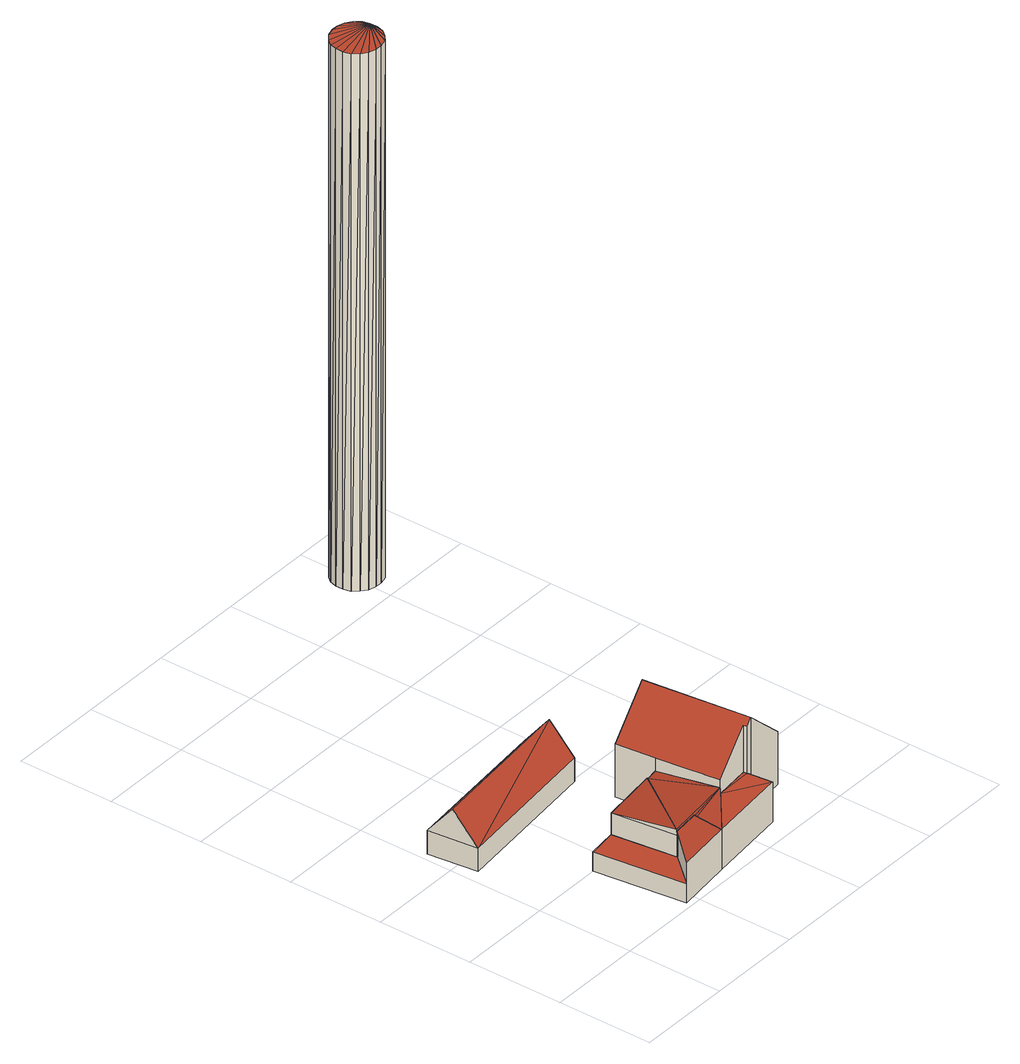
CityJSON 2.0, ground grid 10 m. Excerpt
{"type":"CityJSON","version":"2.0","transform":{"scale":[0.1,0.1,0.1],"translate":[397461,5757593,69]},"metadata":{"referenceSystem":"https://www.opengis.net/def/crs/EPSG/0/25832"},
"CityObjects":{
"building1":{"type":"Building","attributes":{"Gemeindeschluessel":"05515000","Geometrietyp2DReferenz":"3000","function":"31001_2460"},"children":["building1-1","building1-2"]},
"building1-1":{"type":"BuildingPart","attributes":{"roofType":"1000","measuredHeight":1.97},"parents":["building1"],"geometry":[{"type":"Solid","lod":"2","boundaries":[[[[0,1,2,3]],[[4,5,6,7]],[[3,2,5,4]],[[7,0,3,4]],[[1,6,5,2]],[[1,0,7,6]]]],"semantics":{"surfaces":[{"type":"WallSurface"},{"type":"RoofSurface"},{"type":"GroundSurface"},{"type":"ClosureSurface"}],"values":[[0,0,0,1,2,3]]}}]},
"building1-2":{"type":"BuildingPart","attributes":{"roofType":"2100","measuredHeight":4.75},"parents":["building1"],"geometry":[{"type":"Solid","lod":"2","boundaries":[[[[8,9,1,0,10]],[[11,12,9,8]],[[13,7,6,12,11]],[[8,10,13,11]],[[1,9,12,6]],[[7,13,10,0]],[[1,6,7,0]]]],"semantics":{"surfaces":[{"type":"WallSurface"},{"type":"RoofSurface"},{"type":"GroundSurface"},{"type":"ClosureSurface"}],"values":[[0,0,0,1,2,0,3]]}}]},
"building2":{"type":"Building","attributes":{"Gemeindeschluessel":"05515000","Geometrietyp2DReferenz":"3000","function":"31001_2700","roofType":"3100","measuredHeight":5.64},"geometry":[{"type":"Solid","lod":"2","boundaries":[[[[14,15,16,17]],[[18,19,15,14]],[[20,21,19,18]],[[17,16,21,20]],[[14,22,18]],[[20,23,17]],[[23,22,14]],[[14,17,23]],[[22,23,20]],[[20,18,22]],[[15,19,21,16]]]],"semantics":{"surfaces":[{"type":"WallSurface"},{"type":"RoofSurface"},{"type":"GroundSurface"}],"values":[[0,0,0,0,0,0,1,1,1,1,2]]}}]},
"building3":{"type":"Building","attributes":{"Gemeindeschluessel":"05515000","Geometrietyp2DReferenz":"3000","function":"31001_1000"},"address":[{"country":"Germany","locality":"Münster","thoroughfareNumber":"42","thoroughfareName":"Bösenseller Straße"}],"children":["building3-1","building3-2"]},
"building3-1":{"type":"BuildingPart","attributes":{"roofType":"3100","measuredHeight":9.87},"parents":["building3"],"geometry":[{"type":"Solid","lod":"2","boundaries":[[[[24,25,26,27,28]],[[29,30,31,32,33]],[[34,35,30,29]],[[36,37,35,34]],[[38,39,37,36]],[[28,27,39,38]],[[29,33,40,41,24,28,34]],[[38,36,34,28]],[[26,42,43,31,30,35,37,39,27]],[[25,24,41,44]],[[42,26,25,44]],[[45,44,41,40]],[[43,42,44,45]],[[46,45,40,33,32]],[[31,43,45,32]],[[45,46,32]]]],"semantics":{"surfaces":[{"type":"WallSurface"},{"type":"RoofSurface"},{"type":"GroundSurface"},{"type":"ClosureSurface"}],"values":[[0,0,0,0,0,0,1,1,2,0,3,0,3,0,3,3]]}}]},
"building3-2":{"type":"BuildingPart","attributes":{"roofType":"5000","measuredHeight":4.84},"parents":["building3"],"geometry":[{"type":"Solid","lod":"2","boundaries":[[[[47,48,2,49]],[[50,51,48,47]],[[32,31,51,50]],[[52,53,26,25]],[[11,12,53,52]],[[54,9,12,11]],[[55,1,9,54]],[[49,2,1,55]],[[46,32,50]],[[56,46,50]],[[56,50,47]],[[47,49,56]],[[25,44,45]],[[52,25,45]],[[11,52,45]],[[11,45,46]],[[54,11,46]],[[55,54,46]],[[46,56,55]],[[55,56,49]],[[48,51,31,43,42,26,53,12,9,1,2]],[[31,32,45,43]],[[43,45,44,42]],[[42,44,25,26]],[[32,46,45]]]],"semantics":{"surfaces":[{"type":"WallSurface"},{"type":"RoofSurface"},{"type":"GroundSurface"},{"type":"ClosureSurface"}],"values":[[0,0,0,0,0,0,0,0,1,1,1,1,1,1,1,1,1,1,1,0,2,3,3,3,3]]}}]},
"building4":{"type":"Building","attributes":{"Geometrietyp2DReferenz":"1000","Gemeindeschluessel":"05515000","function":"51002_1251","roofType":"9999","measuredHeight":57.77},"geometry":[{"type":"Solid","lod":"2","boundaries":[[[[57,58,59]],[[58,60,59]],[[61,62,57]],[[62,58,57]],[[63,64,61]],[[64,62,61]],[[65,66,63]],[[66,64,63]],[[67,68,65]],[[68,66,65]],[[69,70,67]],[[70,68,67]],[[71,72,69]],[[72,70,69]],[[73,74,71]],[[74,72,71]],[[75,76,73]],[[76,74,73]],[[77,78,75]],[[78,76,75]],[[79,80,77]],[[80,78,77]],[[81,82,79]],[[82,80,79]],[[83,84,81]],[[84,82,81]],[[85,86,83]],[[86,84,83]],[[87,88,85]],[[88,86,85]],[[89,90,87]],[[90,88,87]],[[91,92,89]],[[92,90,89]],[[93,94,91]],[[94,92,91]],[[95,96,93]],[[96,94,93]],[[59,60,95]],[[60,96,95]],[[60,58,96]],[[58,62,96]],[[62,64,96]],[[64,66,96]],[[66,68,96]],[[68,70,96]],[[70,72,96]],[[72,74,96]],[[74,76,96]],[[76,78,96]],[[78,80,96]],[[80,82,96]],[[82,84,96]],[[84,86,96]],[[86,88,96]],[[88,90,96]],[[90,92,96]],[[92,94,96]],[[57,59,61]],[[59,95,61]],[[95,93,61]],[[93,91,61]],[[91,89,61]],[[89,87,61]],[[87,85,61]],[[85,83,61]],[[83,81,61]],[[81,79,61]],[[79,77,61]],[[77,75,61]],[[75,73,61]],[[73,71,61]],[[71,69,61]],[[69,67,61]],[[67,65,61]],[[65,63,61]]]],"semantics":{"surfaces":[{"type":"WallSurface"},{"type":"GroundSurface"},{"type":"RoofSurface"}],"values":[[0,0,0,0,0,0,0,0,0,0,0,0,0,0,0,0,0,0,0,0,0,0,0,0,0,0,0,0,0,0,0,0,0,0,0,0,0,0,0,0,1,1,1,1,1,1,1,1,1,1,1,1,1,1,1,1,1,1,2,2,2,2,2,2,2,2,2,2,2,2,2,2,2,2,2,2]]}}]}
},
"vertices":[
[116,37,22],[116,37,2],[107,104,2],[107,104,22],[76,100,22],[76,100,2],[88,5,2],[88,5,22],
[144,40,50],[144,40,2],[116,37,50],[147,12,45],[147,12,2],[88,5,45],
[167,247,28],[167,247,3],[6,230,3],[6,230,28],[173,196,28],[173,196,3],[12,178,28],[12,178,3],[170,222,60],[9,204,60],
[229,47,95],[229,47,45],[229,47,2],[235,48,2],[235,48,101],[177,154,59],[177,154,2],[182,113,2],[182,113,45],[182,113,59],[222,159,101],[222,159,2],[266,164,59],[266,164,2],[280,53,59],[280,53,2],[190,47,59],[228,51,95],[228,51,2],[190,47,2],[228,51,45],[190,47,45],[190,47,51],
[169,112,45],[169,112,2],[107,104,45],[169,111,45],[169,111,2],[232,21,45],[232,21,2],[144,40,45],[116,37,45],[116,38,51],
[329,554,578],[329,554,1],[324,560,578],[324,560,1],[331,547,578],[331,547,1],[331,539,578],[331,539,1],[329,531,578],[329,531,1],[324,525,578],[324,525,1],[318,520,578],[318,520,1],[310,518,578],[310,518,1],[303,518,578],[303,518,1],[295,520,578],[295,520,1],[289,525,578],[289,525,1],[284,531,578],[284,531,1],[282,539,578],[282,539,1],[282,547,578],[282,547,1],[284,554,578],[284,554,1],[289,560,578],[289,560,1],[295,565,578],[295,565,1],[303,567,578],[303,567,1],[310,567,578],[310,567,1],[318,565,578],[318,565,1]
]}
